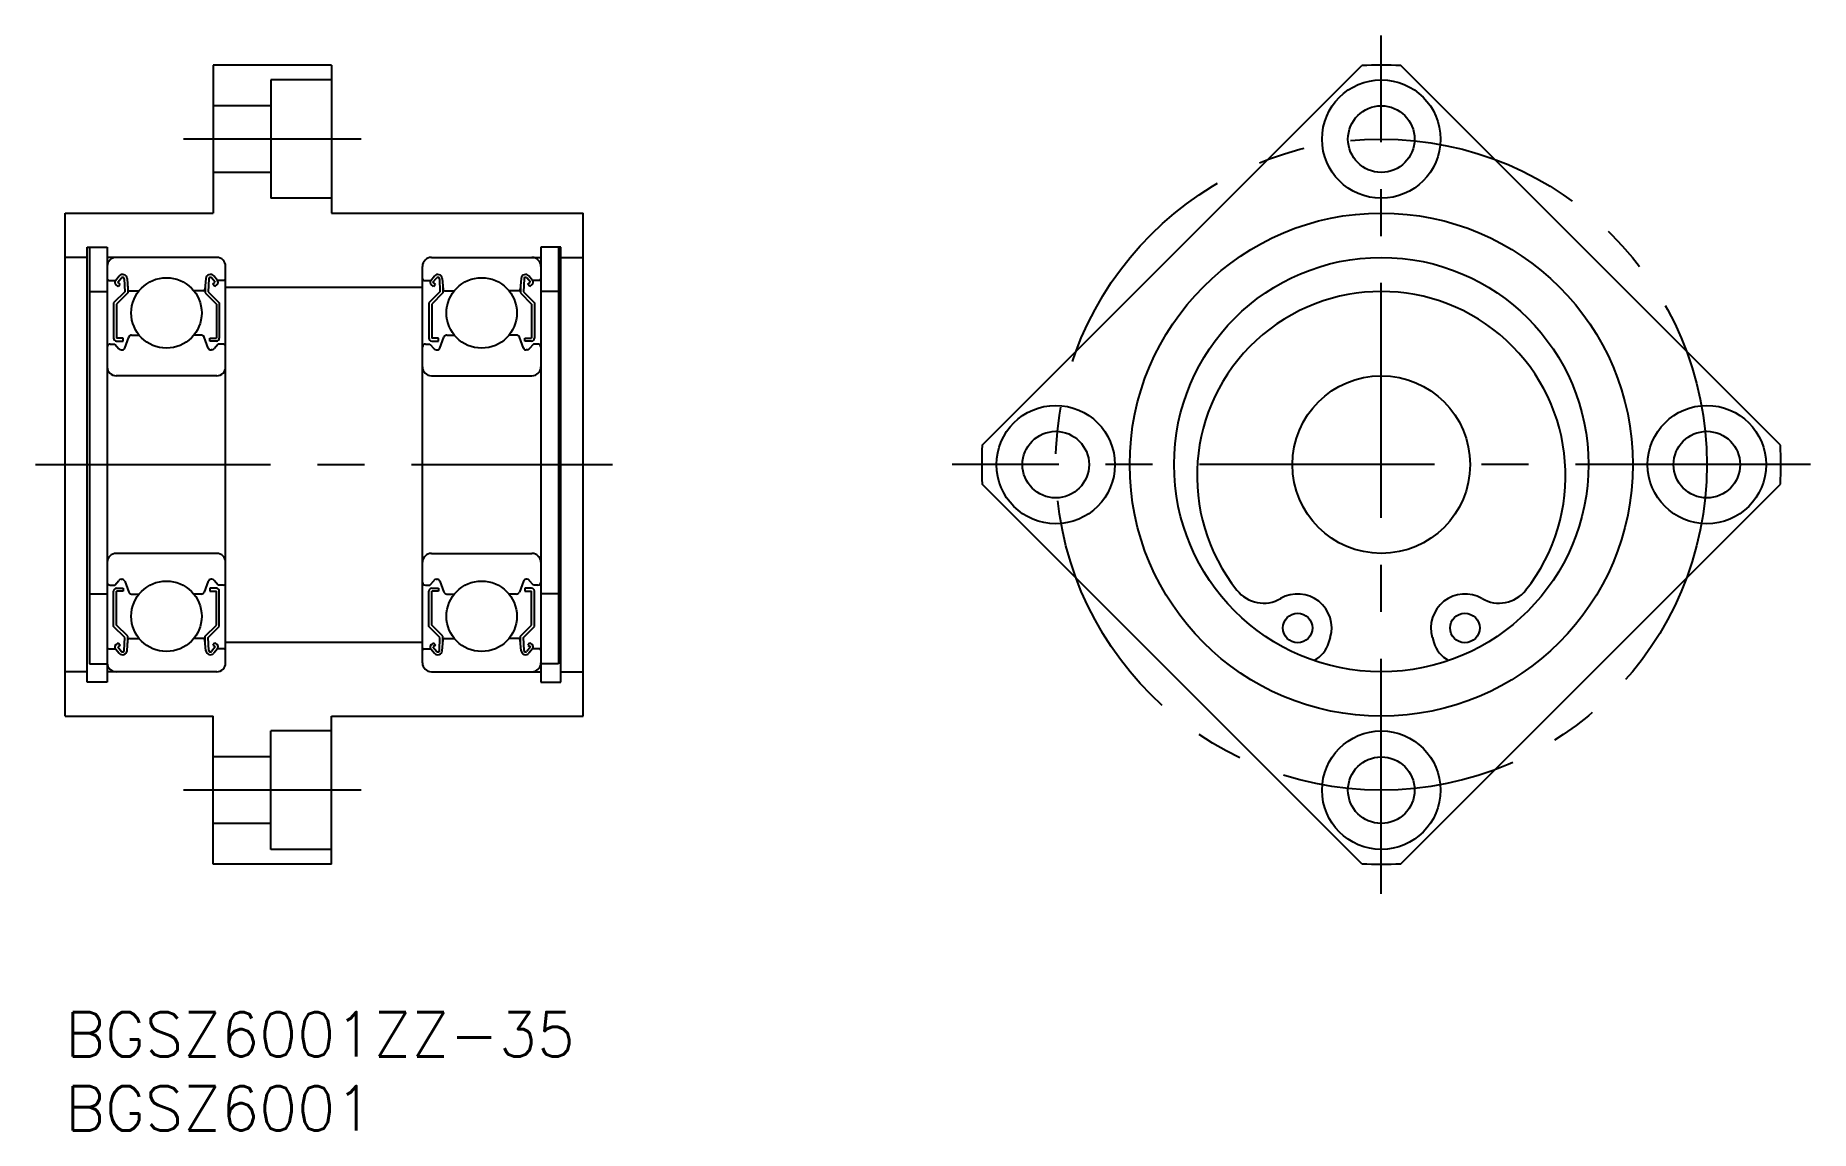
# Model space of a CAD drawing. Extents: x -2 to 118, y -8 to 66.
import ezdxf

# ---------------------------------------------------------------- set-up
doc = ezdxf.new("R2010")
doc.units = 0
doc.header["$LTSCALE"] = 0.5
doc.linetypes.add('CENTER', pattern=[50.8, 31.75, -6.35, 6.35, -6.35])
for name, color, linetype in [('MSM_CENTER', 1, 'CENTER'), ('MSM_CONTINUOUS', 7, 'CONTINUOUS'), ('MSM_PART_NUMBER', 7, 'CONTINUOUS')]:
    doc.layers.add(name, color=color, linetype=linetype)
doc.styles.get("Standard").update_dxf_attribs({"font": 'txt.shx', "height": 3, "bigfont": 'bigfont.shx'})

# ---------------------------------------------------------------- blocks, each defined once
blk = doc.blocks.new('*U6')
at = {"layer": 'MSM_PART_NUMBER'}
blk.add_text('BGSZ6001ZZ-35', height=3, dxfattribs=at).set_placement((0, -3))
blk = doc.blocks.new('*U7')
at = {"layer": 'MSM_PART_NUMBER'}
blk.add_text('BGSZ6001', height=3, dxfattribs=at).set_placement((0, -8))

msp = doc.modelspace()

# ---------------------------------------------------------------- linework, layer by layer
at = {"layer": 'MSM_CENTER'}
for p, q in [((88.94, 8), (88.94, 66)), ((20, 59), (8, 59)), ((-2, 37), (37, 37)), ((117.94, 37), (59.94, 37)), ((20, 15), (8, 15))]:
    msp.add_line(p, q, dxfattribs=at)
msp.add_circle((88.94, 37), 22, dxfattribs=at)
at = {"layer": 'MSM_CONTINUOUS'}
for p, q in [((10, 64), (10, 54)), ((18, 64), (10, 64)), ((18, 64), (18, 54)), ((61.98, 38.32), (87.63, 63.97)), ((115.91, 38.32), (90.26, 63.97)), ((13.9, 63), (13.9, 55)), ((18, 63), (13.9, 63)), ((13.9, 61.25), (10, 61.25)), ((13.9, 56.75), (10, 56.75)), ((0, 20), (0, 54)), ((0, 54), (10, 54)), ((18, 55), (13.9, 55)), ((18, 54), (35, 54)), ((35, 20), (35, 54)), ((1.5, 51.7, -0.7), (2.85, 51.7, -0.7)), ((1.5, 22.3, -0.1), (1.5, 51.7, -0.1)), ((1.65, 51.7), (1.65, 23.54)), ((2.85, 51.7), (2.85, 22.3)), ((32.15, 51.7), (32.15, 22.3)), ((33.5, 51.7, -0.7), (32.15, 51.7, -0.7)), ((33.35, 51.7), (33.35, 23.54)), ((33.5, 22.3, -0.1), (33.5, 51.7, -0.1)), ((1.5, 51, -0.7), (0, 51, -0.7)), ((10.25, 51), (2.85, 51)), ((10.85, 23.6), (10.85, 50.4)), ((24.15, 23.6), (24.15, 50.4)), ((24.75, 51), (32.15, 51)), ((33.5, 51, -0.7), (35, 51, -0.7)), ((2.95, 49.45), (3.41, 49.45)), ((3.41, 49.45), (3.66, 49.75)), ((3.56, 49.32), (3.81, 49.62)), ((3.72, 49.19), (3.56, 49.32)), ((3.59, 49.04), (3.72, 49.19)), ((3.99, 49.56), (4.03, 48.68)), ((4.19, 49.58), (4.25, 48.84)), ((9.51, 49.58), (9.45, 48.84)), ((9.71, 49.56), (9.67, 48.68)), ((10.14, 49.32), (9.89, 49.62)), ((9.98, 49.19), (10.14, 49.32)), ((10.11, 49.04), (9.98, 49.19)), ((10.29, 49.45), (10.04, 49.75)), ((10.75, 49.45), (10.29, 49.45)), ((24.25, 49.45), (24.71, 49.45)), ((24.71, 49.45), (24.96, 49.75)), ((24.86, 49.32), (25.11, 49.62)), ((25.02, 49.19), (24.86, 49.32)), ((24.89, 49.04), (25.02, 49.19)), ((25.29, 49.56), (25.33, 48.68)), ((25.49, 49.58), (25.55, 48.84)), ((30.81, 49.58), (30.75, 48.84)), ((31.01, 49.56), (30.97, 48.68)), ((31.44, 49.32), (31.19, 49.62)), ((31.28, 49.19), (31.44, 49.32)), ((31.41, 49.04), (31.28, 49.19)), ((31.59, 49.45), (31.34, 49.75)), ((32.05, 49.45), (31.59, 49.45)), ((1.65, 48.7, -0.7), (2.85, 48.7, -0.7)), ((4.03, 48.68), (3.28, 47.93)), ((3.59, 49.04), (3.43, 49.17)), ((4.23, 48.6), (3.48, 47.85)), ((4.23, 49.07), (4.23, 48.6)), ((4.35, 48.75), (5, 48.75)), ((9.35, 48.75), (8.7, 48.75)), ((9.47, 49.07), (9.47, 48.6)), ((9.47, 48.6), (10.22, 47.85)), ((9.67, 48.68), (10.42, 47.93)), ((10.11, 49.04), (10.27, 49.17)), ((10.85, 49), (24.15, 49)), ((25.33, 48.68), (24.58, 47.93)), ((24.89, 49.04), (24.73, 49.17)), ((25.53, 48.6), (24.78, 47.85)), ((25.53, 49.07), (25.53, 48.6)), ((25.65, 48.75), (26.3, 48.75)), ((30.65, 48.75), (30, 48.75)), ((30.77, 49.07), (30.77, 48.6)), ((30.77, 48.6), (31.52, 47.85)), ((30.97, 48.68), (31.72, 47.93)), ((31.41, 49.04), (31.57, 49.17)), ((33.35, 48.7, -0.7), (32.15, 48.7, -0.7)), ((3.28, 47.93), (3.28, 45.55)), ((3.48, 47.85), (3.48, 45.55)), ((10.22, 47.85), (10.22, 45.55)), ((10.42, 47.93), (10.42, 45.55)), ((24.58, 47.93), (24.58, 45.55)), ((24.78, 47.85), (24.78, 45.55)), ((31.52, 47.85), (31.52, 45.55)), ((31.72, 47.93), (31.72, 45.55)), ((4.03, 44.88), (4.3, 45.62)), ((4.49, 45.75), (5, 45.75)), ((9.21, 45.75), (8.7, 45.75)), ((9.67, 44.88), (9.4, 45.62)), ((25.33, 44.88), (25.6, 45.62)), ((25.79, 45.75), (26.3, 45.75)), ((30.51, 45.75), (30, 45.75)), ((30.97, 44.88), (30.7, 45.62)), ((3.05, 45.15), (3.35, 45.15)), ((3.35, 45.15), (3.63, 44.82)), ((3.93, 45.55), (3.48, 45.55)), ((3.48, 45.35), (3.93, 45.35)), ((3.78, 44.75), (3.84, 44.75)), ((3.93, 45.35), (3.93, 45.55)), ((9.77, 45.35), (9.77, 45.55)), ((9.77, 45.55), (10.22, 45.55)), ((10.22, 45.35), (9.77, 45.35)), ((9.92, 44.75), (9.86, 44.75)), ((10.35, 45.15), (10.07, 44.82)), ((10.65, 45.15), (10.35, 45.15)), ((24.35, 45.15), (24.65, 45.15)), ((24.65, 45.15), (24.93, 44.82)), ((25.23, 45.55), (24.78, 45.55)), ((24.78, 45.35), (25.23, 45.35)), ((25.08, 44.75), (25.14, 44.75)), ((25.23, 45.35), (25.23, 45.55)), ((31.07, 45.55), (31.52, 45.55)), ((31.07, 45.35), (31.07, 45.55)), ((31.52, 45.35), (31.07, 45.35)), ((31.22, 44.75), (31.16, 44.75)), ((31.65, 45.15), (31.37, 44.82)), ((31.95, 45.15), (31.65, 45.15)), ((10.25, 43), (3.45, 43)), ((24.75, 43), (31.55, 43)), ((87.63, 10.03), (61.98, 35.68)), ((90.26, 10.03), (115.91, 35.68)), ((10.25, 31), (3.45, 31)), ((24.75, 31), (31.55, 31)), ((3.05, 28.85), (3.35, 28.85)), ((3.35, 28.85), (3.63, 29.18)), ((3.78, 29.25), (3.84, 29.25)), ((4.03, 29.12), (4.3, 28.38)), ((9.67, 29.12), (9.4, 28.38)), ((9.92, 29.25), (9.86, 29.25)), ((10.35, 28.85), (10.07, 29.18)), ((10.65, 28.85), (10.35, 28.85)), ((24.35, 28.85), (24.65, 28.85)), ((24.65, 28.85), (24.93, 29.18)), ((25.08, 29.25), (25.14, 29.25)), ((25.33, 29.12), (25.6, 28.38)), ((30.97, 29.12), (30.7, 28.38)), ((31.22, 29.25), (31.16, 29.25)), ((31.65, 28.85), (31.37, 29.18)), ((31.95, 28.85), (31.65, 28.85)), ((1.65, 28.26, -0.7), (2.85, 28.26, -0.7)), ((3.28, 26.07), (3.28, 28.45)), ((3.48, 28.65), (3.93, 28.65)), ((3.93, 28.45), (3.48, 28.45)), ((3.48, 26.15), (3.48, 28.45)), ((3.93, 28.65), (3.93, 28.45)), ((4.49, 28.25), (5, 28.25)), ((9.21, 28.25), (8.7, 28.25)), ((10.22, 28.65), (9.77, 28.65)), ((9.77, 28.65), (9.77, 28.45)), ((9.77, 28.45), (10.22, 28.45)), ((10.22, 26.15), (10.22, 28.45)), ((10.42, 26.07), (10.42, 28.45)), ((24.58, 26.07), (24.58, 28.45)), ((24.78, 28.65), (25.23, 28.65)), ((25.23, 28.45), (24.78, 28.45)), ((24.78, 26.15), (24.78, 28.45)), ((25.23, 28.65), (25.23, 28.45)), ((25.79, 28.25), (26.3, 28.25)), ((30.51, 28.25), (30, 28.25)), ((31.07, 28.65), (31.07, 28.45)), ((31.52, 28.65), (31.07, 28.65)), ((31.07, 28.45), (31.52, 28.45)), ((31.52, 26.15), (31.52, 28.45)), ((31.72, 26.07), (31.72, 28.45)), ((33.35, 28.26, -0.7), (32.15, 28.26, -0.7)), ((4.03, 25.32), (3.28, 26.07)), ((4.23, 25.4), (3.48, 26.15)), ((3.99, 24.44), (4.03, 25.32)), ((4.23, 24.93), (4.23, 25.4)), ((4.35, 25.25), (5, 25.25)), ((9.35, 25.25), (8.7, 25.25)), ((9.47, 25.4), (10.22, 26.15)), ((9.47, 24.93), (9.47, 25.4)), ((9.67, 25.32), (10.42, 26.07)), ((9.71, 24.44), (9.67, 25.32)), ((25.33, 25.32), (24.58, 26.07)), ((25.53, 25.4), (24.78, 26.15)), ((25.29, 24.44), (25.33, 25.32)), ((25.53, 24.93), (25.53, 25.4)), ((25.65, 25.25), (26.3, 25.25)), ((30.65, 25.25), (30, 25.25)), ((30.77, 25.4), (31.52, 26.15)), ((30.77, 24.93), (30.77, 25.4)), ((30.97, 25.32), (31.72, 26.07)), ((31.01, 24.44), (30.97, 25.32)), ((85.4, 24.97), (85.5, 25.31)), ((92.39, 25.31), (92.49, 24.97)), ((2.95, 24.55), (3.41, 24.55)), ((3.41, 24.55), (3.66, 24.25)), ((3.59, 24.96), (3.43, 24.83)), ((3.72, 24.81), (3.56, 24.68)), ((3.56, 24.68), (3.81, 24.38)), ((3.59, 24.96), (3.72, 24.81)), ((4.19, 24.42), (4.25, 25.16)), ((9.51, 24.42), (9.45, 25.16)), ((10.14, 24.68), (9.89, 24.38)), ((10.11, 24.96), (9.98, 24.81)), ((9.98, 24.81), (10.14, 24.68)), ((10.29, 24.55), (10.04, 24.25)), ((10.11, 24.96), (10.27, 24.83)), ((10.75, 24.55), (10.29, 24.55)), ((10.85, 25), (24.15, 25)), ((24.25, 24.55), (24.71, 24.55)), ((24.71, 24.55), (24.96, 24.25)), ((24.89, 24.96), (24.73, 24.83)), ((25.02, 24.81), (24.86, 24.68)), ((24.86, 24.68), (25.11, 24.38)), ((24.89, 24.96), (25.02, 24.81)), ((25.49, 24.42), (25.55, 25.16)), ((30.81, 24.42), (30.75, 25.16)), ((31.44, 24.68), (31.19, 24.38)), ((31.41, 24.96), (31.28, 24.81)), ((31.28, 24.81), (31.44, 24.68)), ((31.59, 24.55), (31.34, 24.25)), ((31.41, 24.96), (31.57, 24.83)), ((32.05, 24.55), (31.59, 24.55)), ((1.5, 23, -0.7), (0, 23, -0.7)), ((1.65, 23.54, -0.7), (2.85, 23.54, -0.7)), ((10.25, 23), (2.85, 23)), ((24.75, 23), (32.15, 23)), ((33.35, 23.54, -0.7), (32.15, 23.54, -0.7)), ((33.5, 23, -0.7), (35, 23, -0.7)), ((2.85, 22.3, -0.7), (1.5, 22.3, -0.7)), ((32.15, 22.3, -0.7), (33.5, 22.3, -0.7)), ((0, 20), (10, 20)), ((10, 10), (10, 20)), ((18, 10), (18, 20)), ((18, 20), (35, 20)), ((18, 19), (13.9, 19)), ((13.9, 11), (13.9, 19)), ((13.9, 17.25), (10, 17.25)), ((13.9, 12.75), (10, 12.75)), ((18, 11), (13.9, 11)), ((18, 10), (10, 10))]:
    msp.add_line(p, q, dxfattribs=at)
for centre, radius in [((88.94, 59), 4), ((88.94, 59), 2.25), ((88.94, 37), 17), ((88.94, 37), 14), ((6.85, 47.25), 2.38), ((28.15, 47.25), 2.38), ((88.94, 37), 6), ((66.94, 37), 4), ((110.94, 37), 4), ((66.94, 37), 2.25), ((110.94, 37), 2.25), ((6.85, 26.75), 2.38), ((28.15, 26.75), 2.38), ((83.29, 25.96), 1), ((94.59, 25.96), 1), ((88.94, 15), 4), ((88.94, 15), 2.25)]:
    msp.add_circle(centre, radius, dxfattribs=at)
for centre, radius, start, end in [((88.94, 37), 27, 87.2054, 92.7946), ((3.45, 50.4), 0.6, 90, 180), ((10.25, 50.4), 0.6, 0, 90), ((24.75, 50.4), 0.6, 90, 180), ((31.55, 50.4), 0.6, 0, 90), ((2.95, 49.55), 0.1, 180, 270), ((3.56, 49.32), 0.2, 140.002, 230.0863), ((3.89, 49.55), 0.3, 4.9968, 140.002), ((3.89, 49.56), 0.1, 2.8198, 140.0022), ((9.81, 49.55), 0.3, 39.998, 175.0032), ((9.81, 49.56), 0.1, 39.9978, 177.1802), ((10.14, 49.32), 0.2, 309.9137, 39.998), ((10.75, 49.55), 0.1, 270, 0), ((24.25, 49.55), 0.1, 180, 270), ((24.86, 49.32), 0.2, 140.002, 230.0863), ((25.19, 49.55), 0.3, 4.9968, 140.002), ((25.19, 49.56), 0.1, 2.8198, 140.0022), ((31.11, 49.55), 0.3, 39.998, 175.0032), ((31.11, 49.56), 0.1, 39.9978, 177.1802), ((31.44, 49.32), 0.2, 309.9137, 39.998), ((32.05, 49.55), 0.1, 270, 0), ((4.35, 48.85), 0.1, 184.9968, 269.9991), ((9.35, 48.85), 0.1, 270.0009, 355.0032), ((25.65, 48.85), 0.1, 184.9968, 269.9991), ((30.65, 48.85), 0.1, 270.0009, 355.0032), ((88.94, 36.25), 12.45, 321.589, 218.411), ((4.49, 45.55), 0.2, 90, 159.9916), ((9.21, 45.55), 0.2, 20.0084, 90), ((25.79, 45.55), 0.2, 90, 159.9916), ((30.51, 45.55), 0.2, 20.0084, 90), ((3.05, 44.95), 0.2, 90, 180), ((3.48, 45.55), 0.2, 180, 270), ((3.78, 44.95), 0.2, 219.9952, 270), ((3.84, 44.95), 0.2, 270, 339.9916), ((9.86, 44.95), 0.2, 200.0084, 270), ((9.92, 44.95), 0.2, 270, 320.0048), ((10.22, 45.55), 0.2, 270, 0), ((10.65, 44.95), 0.2, 0, 90), ((24.35, 44.95), 0.2, 90, 180), ((24.78, 45.55), 0.2, 180, 270), ((25.08, 44.95), 0.2, 219.9952, 270), ((25.14, 44.95), 0.2, 270, 339.9916), ((31.16, 44.95), 0.2, 200.0084, 270), ((31.22, 44.95), 0.2, 270, 320.0048), ((31.52, 45.55), 0.2, 270, 0), ((31.95, 44.95), 0.2, 0, 90), ((3.45, 43.6), 0.6, 180, 270), ((10.25, 43.6), 0.6, 270, 0), ((24.75, 43.6), 0.6, 180, 270), ((31.55, 43.6), 0.6, 270, 0), ((88.94, 37), 27, 177.2054, 182.7946), ((88.94, 37), 27, 357.2054, 2.7946), ((3.45, 30.4), 0.6, 90, 180), ((10.25, 30.4), 0.6, 0, 90), ((24.75, 30.4), 0.6, 90, 180), ((31.55, 30.4), 0.6, 0, 90), ((3.05, 29.05), 0.2, 180, 270), ((3.78, 29.05), 0.2, 90, 140.0048), ((3.84, 29.05), 0.2, 20.0084, 90), ((9.86, 29.05), 0.2, 90, 159.9916), ((9.92, 29.05), 0.2, 39.9952, 90), ((10.65, 29.05), 0.2, 270, 0), ((24.35, 29.05), 0.2, 180, 270), ((25.08, 29.05), 0.2, 90, 140.0048), ((25.14, 29.05), 0.2, 20.0084, 90), ((31.16, 29.05), 0.2, 90, 159.9916), ((31.22, 29.05), 0.2, 39.9952, 90), ((31.95, 29.05), 0.2, 270, 0), ((3.48, 28.45), 0.2, 90, 180), ((4.49, 28.45), 0.2, 200.0084, 270), ((9.21, 28.45), 0.2, 270, 339.9916), ((10.22, 28.45), 0.2, 0, 90), ((24.78, 28.45), 0.2, 90, 180), ((25.79, 28.45), 0.2, 200.0084, 270), ((30.51, 28.45), 0.2, 270, 339.9916), ((31.52, 28.45), 0.2, 0, 90), ((80.99, 29.94), 2.3, 218.411, 300.0471), ((83.29, 25.96), 2.3, 343.5829, 120.0471), ((94.59, 25.96), 2.3, 59.9529, 196.4171), ((96.9, 29.94), 2.3, 239.9529, 321.589), ((4.35, 25.15), 0.1, 90.0009, 175.0032), ((9.35, 25.15), 0.1, 4.9968, 89.9991), ((25.65, 25.15), 0.1, 90.0009, 175.0032), ((30.65, 25.15), 0.1, 4.9968, 89.9991), ((2.95, 24.45), 0.1, 90, 180), ((3.56, 24.68), 0.2, 129.9137, 219.998), ((3.89, 24.45), 0.3, 219.998, 355.0032), ((3.89, 24.44), 0.1, 219.9978, 357.1802), ((9.81, 24.45), 0.3, 184.9968, 320.002), ((9.81, 24.44), 0.1, 182.8198, 320.0022), ((10.14, 24.68), 0.2, 320.002, 50.0863), ((10.75, 24.45), 0.1, 0, 90), ((24.25, 24.45), 0.1, 90, 180), ((24.86, 24.68), 0.2, 129.9137, 219.998), ((25.19, 24.45), 0.3, 219.998, 355.0032), ((25.19, 24.44), 0.1, 219.9978, 357.1802), ((31.11, 24.45), 0.3, 184.9968, 320.002), ((31.11, 24.44), 0.1, 182.8198, 320.0022), ((31.44, 24.68), 0.2, 320.002, 50.0863), ((32.05, 24.45), 0.1, 0, 90), ((83.48, 25.54), 2, 297.3274, 343.5829), ((94.41, 25.54), 2, 196.4171, 242.6726), ((3.45, 23.6), 0.6, 180, 270), ((10.25, 23.6), 0.6, 270, 0), ((24.75, 23.6), 0.6, 180, 270), ((31.55, 23.6), 0.6, 270, 0), ((88.94, 37), 27, 267.2054, 272.7946)]:
    msp.add_arc(centre, radius, start, end, dxfattribs=at)

# ---------------------------------------------------------------- block references
for name in ['*U6', '*U7']:
    msp.add_blockref(name, (0, 0), dxfattribs=at)

doc.saveas('drawing.dxf')
